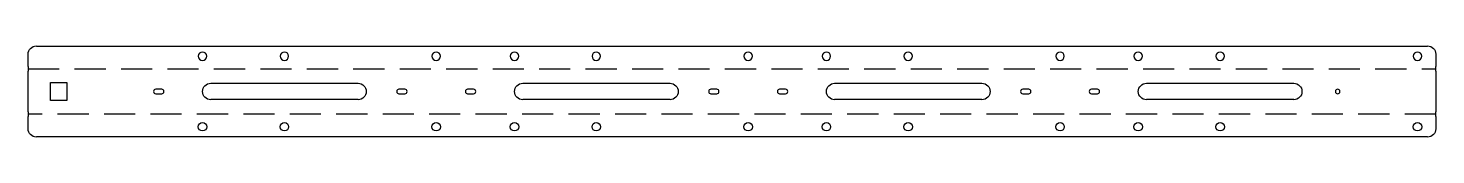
# Model space of a CAD drawing. Header units: millimetres. Extents: x 0 to 1092, y -35 to 35.
import ezdxf

# ---------------------------------------------------------------- set-up
doc = ezdxf.new("R2010")
doc.units = ezdxf.units.MM
doc.linetypes.add('DASHED', pattern=[36.0426, 24.148542, -11.894058])
doc.layers.add('FLAT_PATTERN', color=7, linetype='CONTINUOUS')
doc.layers.add('FOLD_LINES', color=4, linetype='DASHED')

msp = doc.modelspace()

# ---------------------------------------------------------------- linework, layer by layer
at = {"layer": 'FLAT_PATTERN', "color": 0}
for p, q in [((6.4, 35.3), (1085.8, 35.3)), ((0, 19.5), (0, 29)), ((1092.2, 29), (1092.2, 19.5)), ((0, 19.5), (0, 15.9)), ((0, -15.9), (0, 15.9)), ((1092.2, 15.9), (1092.2, 19.5)), ((1092.2, 15.9), (1092.2, -15.9)), ((17.3, -7.1), (17.3, 7.1)), ((17.3, 7.1), (30, 7.1)), ((30, 7.1), (30, -7.1)), ((103.6, 1.7), (99, 1.7)), ((141.7, 6.4), (256, 6.4)), ((292.3, 1.7), (287.7, 1.7)), ((345.6, 1.7), (341, 1.7)), ((383.7, 6.4), (498, 6.4)), ((534.3, 1.7), (529.7, 1.7)), ((587.6, 1.7), (583, 1.7)), ((625.7, 6.4), (740, 6.4)), ((776.3, 1.7), (771.7, 1.7)), ((829.6, 1.7), (825, 1.7)), ((867.7, 6.4), (982, 6.4)), ((30, -7.1), (17.3, -7.1)), ((99, -1.7), (103.6, -1.7)), ((256, -6.3), (141.7, -6.3)), ((287.7, -1.7), (292.3, -1.7)), ((341, -1.7), (345.6, -1.7)), ((498, -6.3), (383.7, -6.3)), ((529.7, -1.7), (534.3, -1.7)), ((583, -1.7), (587.6, -1.7)), ((740, -6.3), (625.7, -6.3)), ((771.7, -1.7), (776.3, -1.7)), ((825, -1.7), (829.6, -1.7)), ((982, -6.3), (867.7, -6.3)), ((0, -15.9), (0, -19.5)), ((0, -29), (0, -19.5)), ((1092.2, -19.5), (1092.2, -15.9)), ((1092.2, -19.5), (1092.2, -29)), ((1085.8, -35.3), (6.4, -35.3))]:
    msp.add_line(p, q, dxfattribs=at)
at = {"layer": 'FLAT_PATTERN', "color": 0, "extrusion": (0, 4.979e-17, -1)}
for centre, start, end in [((-6.3, 29), 0, 90), ((-1085.8, 29), 90, 180)]:
    msp.add_arc(centre, 6.35, start, end, dxfattribs=at)
at = {"layer": 'FLAT_PATTERN', "color": 0}
for centre, radius, start, end in [((135.3, 27.3), 3.3, 90, 270), ((135.3, 27.3), 3.3, -90, 90), ((198.8, 27.3), 3.3, 90, 270), ((198.8, 27.3), 3.3, -90, 90), ((316.6, 27.3), 3.3, 90, 270), ((316.6, 27.3), 3.3, -90, 90), ((377.3, 27.3), 3.3, 90, 270), ((377.3, 27.3), 3.3, -90, 90), ((440.8, 27.3), 3.3, 90, 270), ((440.8, 27.3), 3.3, -90, 90), ((558.6, 27.3), 3.3, 90, 270), ((558.6, 27.3), 3.3, -90, 90), ((619.3, 27.3), 3.3, 90, 270), ((619.3, 27.3), 3.3, -90, 90), ((682.8, 27.3), 3.3, 90, 270), ((682.8, 27.3), 3.3, -90, 90), ((800.6, 27.3), 3.3, 90, 270), ((800.6, 27.3), 3.3, -90, 90), ((861.3, 27.3), 3.3, 90, 270), ((861.3, 27.3), 3.3, -90, 90), ((924.8, 27.3), 3.3, 90, 270), ((924.8, 27.3), 3.3, -90, 90), ((1078, 27.3), 3.3, 90, 270), ((1078, 27.3), 3.3, -90, 90), ((99, 0), 1.7, 450, 630), ((103.6, 0), 1.7, 360, 450), ((287.7, 0), 1.7, 450, 630), ((292.3, 0), 1.7, 360, 450), ((341, 0), 1.7, 450, 630), ((345.6, 0), 1.7, 360, 450), ((529.7, 0), 1.7, 450, 630), ((534.3, 0), 1.7, 360, 450), ((583, 0), 1.7, 450, 630), ((587.6, 0), 1.7, 360, 450), ((587.6, 0), 1.7, 270, 360), ((771.7, 0), 1.7, 450, 630), ((776.3, 0), 1.7, 360, 450), ((776.3, 0), 1.7, 270, 360), ((825, 0), 1.7, 450, 630), ((829.6, 0), 1.7, 0, 90), ((829.6, 0), 1.7, 270, 360), ((1016, 0), 1.75, 360, 540), ((1016, 0), 1.75, 180, 360), ((103.6, 0), 1.7, 270, 360), ((292.3, 0), 1.7, 270, 360), ((345.6, 0), 1.7, 270, 360), ((534.3, 0), 1.7, 270, 360)]:
    msp.add_arc(centre, radius, start, end, dxfattribs=at)
at = {"layer": 'FLAT_PATTERN', "color": 0, "extrusion": (0, 0, -1)}
for centre, start, end in [((-141.7, 0), 0, 90), ((-141.7, 0), 270, 360), ((-256, 0), 90, 270), ((-383.7, 0), 0, 90), ((-498, 0), 90, 270), ((-625.7, 0), 0, 90), ((-740, 0), 90, 270), ((-867.7, 0), 0, 90), ((-982, 0), 90, 270), ((-383.7, 0), 270, 360), ((-625.7, 0), 270, 360), ((-867.7, 0), 270, 360)]:
    msp.add_arc(centre, 6.35, start, end, dxfattribs=at)
at = {"layer": 'FLAT_PATTERN', "color": 0, "extrusion": (0, -4.979e-17, -1)}
for centre, start, end in [((-6.3, -29), 270, 360), ((-1085.8, -29), 180, 270)]:
    msp.add_arc(centre, 6.35, start, end, dxfattribs=at)
at = {"layer": 'FLAT_PATTERN', "color": 0, "extrusion": (0, -1.1102e-16, -1)}
for centre, start, end in [((-135.3, -27.3), 270, 450), ((-135.3, -27.3), 90, 270), ((-198.8, -27.3), 270, 450), ((-198.8, -27.3), 90, 270), ((-316.6, -27.3), 270, 450), ((-316.6, -27.3), 90, 270), ((-377.3, -27.3), 270, 450), ((-377.3, -27.3), 90, 270), ((-440.8, -27.3), 270, 450), ((-440.8, -27.3), 90, 270), ((-558.6, -27.3), 270, 450), ((-558.6, -27.3), 90, 270), ((-619.3, -27.3), 270, 450), ((-619.3, -27.3), 90, 270), ((-682.8, -27.3), 270, 450), ((-682.8, -27.3), 90, 270), ((-800.6, -27.3), 270, 450), ((-800.6, -27.3), 90, 270), ((-861.3, -27.3), 270, 450), ((-861.3, -27.3), 90, 270), ((-924.8, -27.3), 270, 450), ((-924.8, -27.3), 90, 270), ((-1078, -27.3), 270, 450), ((-1078, -27.3), 90, 270)]:
    msp.add_arc(centre, 3.3, start, end, dxfattribs=at)
at = {"layer": 'FOLD_LINES', "color": 4}
for p, q in [((0, 17.7), (1092.2, 17.7)), ((1092.2, -17.7), (0, -17.7))]:
    msp.add_line(p, q, dxfattribs=at)

doc.saveas('drawing.dxf')
